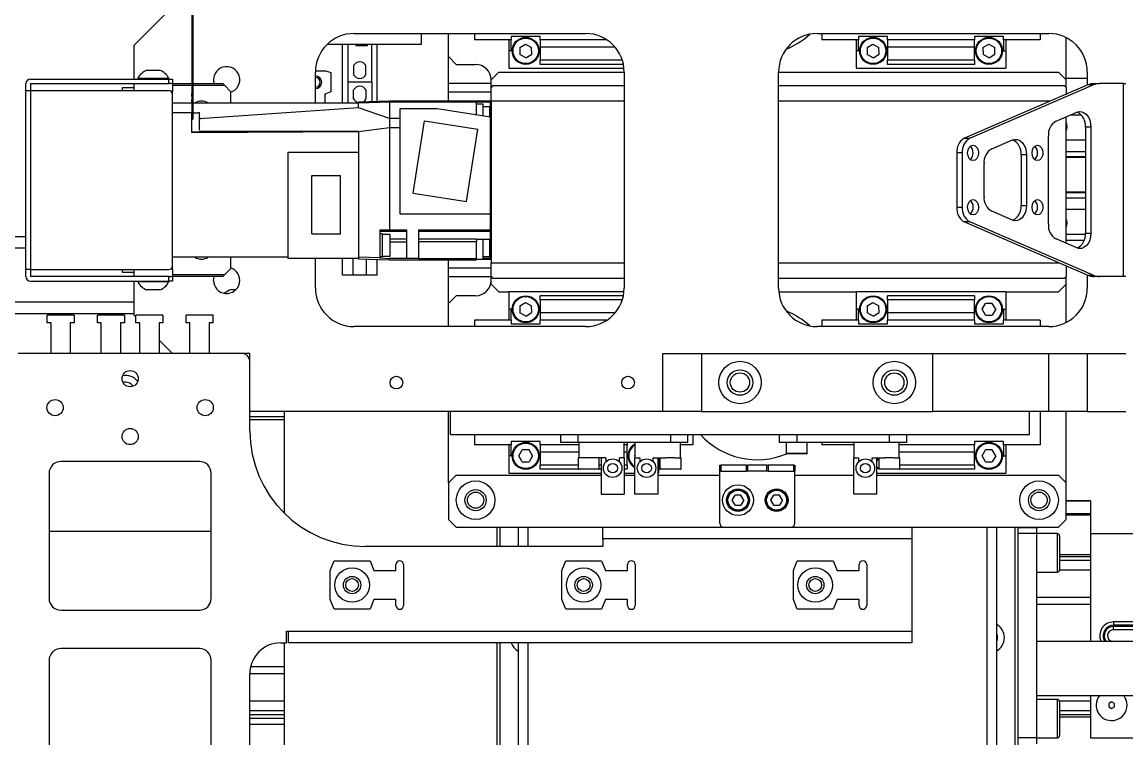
# Model space of a CAD drawing. Header units: millimetres. Extents: x 169 to 14583, y -399 to 10804.
# Drawn here: x 7823.3 to 8109.3, y 5574.5 to 5760.1 of the extents above; entities that cross this region are included whole.
import ezdxf

# ---------------------------------------------------------------- set-up
doc = ezdxf.new("R2010")
doc.units = ezdxf.units.MM
doc.header["$LTSCALE"] = 35
doc.layers.add('1', color=70, linetype='Continuous')
doc.styles.add('SLDTEXTSTYLE2', font='TXT', dxfattribs={"width": 0.7})
doc.dimstyles.new('SLDDIMSTYLE5', dxfattribs={"dimtxt": 105.988363, "dimasz": 26.25, "dimexe": 0, "dimexo": 0.0625, "dimgap": 26.497091, "dimtad": 1, "dimdec": 0, "dimrnd": 1e-09, "dimzin": 12, "dimdsep": 46, "dimtxsty": 'SLDTEXTSTYLE2', "dimsah": 1, "dimcen": 0.09, "dimadec": 0, "dimazin": 3, "dimtfac": 1, "dimtdec": 3, "dimtofl": 0, "dimtmove": 0, "dimatfit": 3, "dimfxl": 0, "dimfrac": 2, "dimtolj": 1, "dimtzin": 12, "dimarcsym": 0})

# ---------------------------------------------------------------- blocks, each defined once
blk = doc.blocks.new('_D_41')
at = {"layer": '1'}
for p, q in [((8111.28, 5871.52), (8786.07, 5871.52)), ((8751.07, 5511.02), (8751.07, 5871.52))]:
    blk.add_line(p, q, dxfattribs=at)
for points in [[(8751.07, 5871.52), (8745.82, 5845.27), (8756.32, 5845.27)], [(8751.07, 5511.02), (8756.32, 5537.27), (8745.82, 5537.27)]]:
    blk.add_solid(points, dxfattribs=at)
at = {"layer": '1', "insert": (8631.7, 5585.03), "char_height": 92.604, "attachment_point": 1, "rotation": 90, "style": 'SLDTEXTSTYLE2'}
blk.add_mtext('361', dxfattribs=at)

msp = doc.modelspace()

# ---------------------------------------------------------------- linework, layer by layer
at = {"color": 7, "linetype": 'Continuous', "lineweight": 18}
for p, q in [((7867.279, 5769.168), (7852.279, 5754.168)), ((7867.279, 5769.716), (7867.279, 5741.629)), ((7867.479, 5769.716), (7867.479, 5741.629)), ((7909.279, 5757.168), (7969.279, 5757.168)), ((7926.679, 5757.168), (7926.679, 5754.318)), ((7933.779, 5751.168), (7933.779, 5757.168)), ((7940.479, 5757.168), (7940.479, 5755.518)), ((7949.379, 5755.518), (7940.479, 5755.518)), ((7950.029, 5755.518), (7949.379, 5755.518)), ((7949.379, 5755.518), (7949.379, 5752.667)), ((7957.529, 5756.418), (7950.029, 5756.418)), ((7950.029, 5756.418), (7950.029, 5755.518)), ((7950.029, 5752.667), (7950.029, 5755.518)), ((7952.226, 5753.525), (7953.744, 5754.441)), ((7953.744, 5754.441), (7955.297, 5753.584)), ((7957.529, 5755.518), (7957.529, 5756.418)), ((7974.781, 5755.518), (7957.529, 5755.518)), ((7957.529, 5755.518), (7957.529, 5753.594)), ((8029.279, 5757.168), (8089.279, 5757.168)), ((8030.479, 5757.168), (8030.479, 5755.518)), ((8039.379, 5755.518), (8030.479, 5755.518)), ((8040.029, 5755.518), (8039.379, 5755.518)), ((8039.379, 5755.518), (8039.379, 5752.667)), ((8047.529, 5756.418), (8040.029, 5756.418)), ((8040.029, 5756.418), (8040.029, 5755.518)), ((8040.029, 5752.667), (8040.029, 5755.518)), ((8042.226, 5753.525), (8043.744, 5754.441)), ((8043.744, 5754.441), (8045.297, 5753.584)), ((8047.529, 5755.518), (8047.529, 5756.418)), ((8070.029, 5755.518), (8047.529, 5755.518)), ((8047.529, 5755.518), (8047.529, 5753.594)), ((8077.529, 5756.418), (8070.029, 5756.418)), ((8070.029, 5756.418), (8070.029, 5755.518)), ((8070.029, 5753.594), (8070.029, 5755.518)), ((8072.226, 5753.525), (8073.744, 5754.441)), ((8073.744, 5754.441), (8075.297, 5753.584)), ((8077.529, 5755.518), (8077.529, 5756.418)), ((8078.179, 5755.518), (8077.529, 5755.518)), ((8077.529, 5755.518), (8077.529, 5752.667)), ((8087.079, 5755.518), (8078.179, 5755.518)), ((8078.179, 5755.518), (8078.179, 5752.667)), ((8087.079, 5757.168), (8087.079, 5755.518)), ((8093.779, 5745.168), (8093.779, 5756.098)), ((7852.279, 5745.368), (7852.279, 5754.168)), ((7926.679, 5754.318), (7902.287, 5754.318)), ((7906.279, 5739.168), (7906.279, 5754.318)), ((7907.679, 5754.318), (7907.679, 5744.518)), ((7909.779, 5754.318), (7909.779, 5754.018)), ((7909.779, 5754.018), (7911.279, 5754.018)), ((7911.279, 5754.018), (7912.779, 5754.018)), ((7912.779, 5754.018), (7912.779, 5754.318)), ((7913.879, 5744.518), (7913.879, 5754.318)), ((7915.279, 5739.549), (7915.279, 5754.318)), ((7950.029, 5752.667), (7949.379, 5752.667)), ((7949.379, 5752.667), (7949.379, 5748.168)), ((7952.226, 5753.525), (7952.261, 5751.752)), ((7953.813, 5750.895), (7952.261, 5751.752)), ((7953.813, 5750.895), (7955.331, 5751.811)), ((7955.331, 5751.811), (7955.297, 5753.584)), ((7976.941, 5753.594), (7957.529, 5753.594)), ((7957.529, 5753.594), (7957.529, 5750.24)), ((8040.029, 5752.667), (8039.379, 5752.667)), ((8039.379, 5752.667), (8039.379, 5748.168)), ((8042.226, 5753.525), (8042.261, 5751.752)), ((8043.813, 5750.895), (8042.261, 5751.752)), ((8043.813, 5750.895), (8045.331, 5751.811)), ((8045.331, 5751.811), (8045.297, 5753.584)), ((8070.029, 5753.594), (8047.529, 5753.594)), ((8047.529, 5753.594), (8047.529, 5750.24)), ((8070.029, 5750.24), (8070.029, 5753.594)), ((8072.226, 5753.525), (8072.261, 5751.752)), ((8073.813, 5750.895), (8072.261, 5751.752)), ((8073.813, 5750.895), (8075.331, 5751.811)), ((8075.331, 5751.811), (8075.297, 5753.584)), ((8077.529, 5752.667), (8078.179, 5752.667)), ((8078.179, 5752.667), (8078.179, 5748.168)), ((7909.179, 5748.842), (7909.179, 5746.493)), ((7912.379, 5746.493), (7912.379, 5748.842)), ((7933.779, 5751.168), (7935.779, 5749.168)), ((7933.779, 5744.168), (7933.779, 5751.168)), ((7935.779, 5749.168), (7940.779, 5749.168)), ((7978.795, 5750.24), (7957.529, 5750.24)), ((7957.529, 5749.168), (7957.529, 5750.24)), ((7979.077, 5749.168), (7957.529, 5749.168)), ((8070.029, 5750.24), (8047.529, 5750.24)), ((8047.529, 5749.168), (8047.529, 5750.24)), ((8070.029, 5749.168), (8047.529, 5749.168)), ((8070.029, 5750.24), (8070.029, 5749.168)), ((7855.635, 5747.668), (7857.279, 5747.668)), ((7857.279, 5747.668), (7858.922, 5747.668)), ((7899.279, 5739.168), (7899.279, 5747.168)), ((7899.285, 5747.518), (7901.979, 5747.518)), ((7901.979, 5747.518), (7903.279, 5747.018)), ((7903.279, 5747.018), (7903.279, 5742.018)), ((7946.779, 5747.168), (7944.779, 5745.168)), ((7946.779, 5747.168), (7979.279, 5747.168)), ((7949.379, 5748.168), (7979.229, 5748.168)), ((7979.279, 5747.168), (7979.279, 5691.168)), ((8019.279, 5747.168), (8091.779, 5747.168)), ((8019.279, 5691.168), (8019.279, 5747.168)), ((8039.379, 5748.168), (8078.179, 5748.168)), ((8093.779, 5745.168), (8091.779, 5747.168)), ((8099.279, 5747.168), (8099.279, 5743.767)), ((7824.279, 5742.368), (7824.279, 5744.168)), ((7825.479, 5745.368), (7861.279, 5745.368)), ((7825.479, 5744.168), (7861.279, 5744.168)), ((7825.479, 5744.168), (7825.479, 5742.368)), ((7849.279, 5743.168), (7852.279, 5743.168)), ((7849.279, 5742.368), (7849.279, 5743.168)), ((7852.279, 5742.368), (7852.279, 5744.168)), ((7853.279, 5745.568), (7853.279, 5745.368)), ((7853.279, 5745.568), (7857.279, 5745.568)), ((7857.279, 5745.568), (7861.279, 5745.568)), ((7861.279, 5745.368), (7861.279, 5745.568)), ((7861.279, 5744.168), (7861.279, 5745.368)), ((7861.279, 5745.368), (7862.279, 5745.368)), ((7861.879, 5744.168), (7861.279, 5744.168)), ((7861.879, 5744.168), (7862.279, 5744.168)), ((7862.279, 5745.368), (7862.279, 5744.168)), ((7862.279, 5744.168), (7862.279, 5742.168)), ((7862.279, 5744.168), (7867.279, 5744.168)), ((7867.279, 5743.668), (7862.279, 5743.668)), ((7867.479, 5744.168), (7875.279, 5744.168)), ((7875.779, 5743.668), (7867.479, 5743.668)), ((7875.779, 5743.668), (7875.279, 5744.168)), ((7877.279, 5742.168), (7875.779, 5743.668)), ((7907.679, 5744.518), (7907.679, 5739.168)), ((7913.879, 5744.518), (7907.679, 5744.518)), ((7913.879, 5744.518), (7913.879, 5739.497)), ((7944.779, 5744.168), (7933.779, 5744.168)), ((7933.779, 5742.042), (7933.779, 5744.168)), ((7944.779, 5744.168), (7944.779, 5745.168)), ((7944.779, 5743.168), (7944.779, 5744.168)), ((7945.279, 5743.668), (7944.779, 5743.168)), ((7944.779, 5739.668), (7944.779, 5743.168)), ((7945.279, 5743.668), (7979.279, 5743.668)), ((8019.279, 5743.668), (8093.279, 5743.668)), ((8099.401, 5743.82), (8067.441, 5730.032)), ((8068.855, 5730.032), (8100.815, 5743.82)), ((8093.779, 5743.168), (8093.279, 5743.668)), ((8099.279, 5745.518), (8093.779, 5745.518)), ((8093.779, 5743.168), (8093.779, 5745.168)), ((8093.779, 5743.168), (8093.779, 5741.394)), ((8100.815, 5743.82), (8099.401, 5743.82)), ((8101.051, 5744.168), (8102.465, 5744.168)), ((8108.693, 5744.168), (8102.465, 5744.168)), ((8108.693, 5694.168), (8108.693, 5744.168)), ((8108.693, 5744.168), (8109.279, 5744.168)), ((7824.279, 5695.968), (7824.279, 5742.368)), ((7824.279, 5742.368), (7825.479, 5742.368)), ((7825.479, 5742.368), (7825.479, 5695.968)), ((7825.479, 5742.368), (7861.279, 5742.368)), ((7862.279, 5742.168), (7861.879, 5742.168)), ((7862.279, 5741.368), (7862.279, 5742.168)), ((7862.279, 5696.968), (7862.279, 5741.368)), ((7867.279, 5741.629), (7867.479, 5741.629)), ((7867.279, 5740.922), (7867.279, 5741.629)), ((7867.479, 5740.922), (7867.279, 5740.922)), ((7867.279, 5740.922), (7867.279, 5740.037)), ((7867.279, 5740.037), (7867.479, 5740.037)), ((7867.279, 5739.221), (7867.279, 5740.037)), ((7867.479, 5741.629), (7867.479, 5740.922)), ((7867.479, 5740.922), (7867.479, 5740.037)), ((7867.479, 5740.037), (7867.479, 5739.221)), ((7877.279, 5742.168), (7877.279, 5739.168)), ((7901.805, 5741.518), (7901.979, 5741.518)), ((7901.805, 5739.168), (7901.805, 5741.518)), ((7903.279, 5742.018), (7901.979, 5741.518)), ((7909.179, 5740.193), (7909.179, 5742.542)), ((7912.379, 5742.542), (7912.379, 5740.193)), ((7933.779, 5742.042), (7944.779, 5742.042)), ((7933.779, 5739.668), (7933.779, 5742.042)), ((7862.279, 5739.168), (7867.279, 5739.168)), ((7867.479, 5739.221), (7867.279, 5739.221)), ((7867.279, 5739.221), (7867.279, 5736.668)), ((7867.479, 5739.221), (7867.479, 5734.969)), ((7867.479, 5739.168), (7910.479, 5739.168)), ((7910.479, 5737.871), (7869.279, 5735.055)), ((7918.479, 5739.668), (7910.479, 5739.371)), ((7910.479, 5739.168), (7918.479, 5739.468)), ((7910.479, 5739.168), (7910.479, 5739.371)), ((7910.479, 5737.876), (7910.479, 5739.168)), ((7918.479, 5735.118), (7910.479, 5737.876)), ((7944.679, 5739.668), (7918.479, 5739.668)), ((7918.479, 5739.468), (7918.479, 5739.668)), ((7918.479, 5739.468), (7918.479, 5735.118)), ((7918.479, 5739.468), (7940.979, 5739.468)), ((7921.279, 5737.768), (7930.861, 5737.768)), ((7921.279, 5710.368), (7921.279, 5737.768)), ((7930.861, 5737.768), (7944.679, 5735.579)), ((7940.979, 5736.165), (7940.979, 5739.468)), ((7940.979, 5739.468), (7944.679, 5739.468)), ((7942.779, 5738.876), (7940.979, 5738.876)), ((7942.779, 5735.876), (7942.779, 5738.876)), ((7944.479, 5738.126), (7942.779, 5738.126)), ((7944.479, 5735.611), (7944.479, 5738.126)), ((7944.679, 5739.468), (7944.679, 5739.668)), ((7944.679, 5735.876), (7944.679, 5739.468)), ((7979.279, 5739.668), (7944.779, 5739.668)), ((7944.779, 5739.668), (7944.779, 5697.668)), ((8089.777, 5739.668), (8019.279, 5739.668)), ((7862.279, 5736.668), (7867.279, 5736.668)), ((7867.279, 5731.471), (7867.279, 5736.668)), ((7867.279, 5734.969), (7867.479, 5734.969)), ((7867.279, 5734.931), (7867.479, 5734.931)), ((7867.479, 5734.969), (7867.479, 5734.931)), ((7869.279, 5735.055), (7869.279, 5736.573)), ((7869.279, 5735.405), (7869.279, 5734.705)), ((7921.279, 5735.122), (7918.479, 5735.122)), ((7918.479, 5735.118), (7918.479, 5734.486)), ((7924.579, 5715.78), (7927.551, 5734.546)), ((7927.551, 5734.546), (7941.379, 5732.356)), ((7944.679, 5735.876), (7944.479, 5735.876)), ((7944.679, 5735.579), (7944.679, 5735.876)), ((7944.679, 5710.368), (7944.679, 5735.579)), ((8091.19, 5734.44), (8096.554, 5736.754)), ((8093.779, 5702.779), (8093.779, 5735.557)), ((8097.761, 5736.018), (8094.848, 5736.018)), ((7867.279, 5731.471), (7910.479, 5731.771)), ((7910.479, 5731.771), (7869.279, 5731.767)), ((7869.279, 5731.597), (7869.279, 5731.767)), ((7910.479, 5731.776), (7918.479, 5732.776)), ((7910.479, 5731.771), (7910.479, 5731.776)), ((7910.479, 5731.771), (7910.479, 5726.368)), ((7918.479, 5732.776), (7918.479, 5706.168)), ((7918.479, 5732.776), (7921.279, 5732.776)), ((7938.406, 5713.59), (7941.379, 5732.356)), ((8100.208, 5732.928), (8098.793, 5732.928)), ((8098.793, 5732.928), (8098.793, 5705.408)), ((8100.208, 5732.928), (8100.208, 5705.408)), ((8067.441, 5730.032), (8068.855, 5730.032)), ((8074.512, 5727.245), (8079.876, 5729.559)), ((8089.187, 5707.722), (8089.187, 5730.614)), ((8098.793, 5729.518), (8093.779, 5729.518)), ((7892.179, 5726.368), (7910.479, 5726.368)), ((7892.179, 5698.868), (7892.179, 5726.368)), ((7910.479, 5726.368), (7910.479, 5698.868)), ((8066.852, 5726.206), (8065.438, 5726.206)), ((8065.438, 5726.206), (8065.438, 5712.13)), ((8066.852, 5726.206), (8066.852, 5712.13)), ((8083.53, 5725.733), (8082.116, 5725.733)), ((8082.116, 5725.733), (8082.116, 5712.603)), ((8083.53, 5725.733), (8083.53, 5712.603)), ((8098.793, 5726.518), (8093.779, 5726.518)), ((8072.509, 5714.917), (8072.509, 5723.419)), ((8098.793, 5725.191), (8093.779, 5725.191)), ((8098.793, 5725.018), (8093.779, 5725.018)), ((7898.354, 5720.318), (7905.804, 5720.318)), ((7898.354, 5705.218), (7898.354, 5720.318)), ((7905.804, 5705.218), (7905.804, 5720.318)), ((7924.579, 5715.78), (7938.406, 5713.59)), ((8098.793, 5716.018), (8093.779, 5716.018)), ((8098.793, 5715.845), (8093.779, 5715.845)), ((8098.793, 5714.518), (8093.779, 5714.518)), ((8065.438, 5712.13), (8066.852, 5712.13)), ((8082.116, 5712.603), (8083.53, 5712.603)), ((8098.793, 5711.518), (8093.779, 5711.518)), ((7944.679, 5710.368), (7921.279, 5710.368)), ((7944.679, 5706.168), (7944.679, 5710.368)), ((8079.876, 5708.777), (8074.512, 5711.091)), ((7918.479, 5706.168), (7915.979, 5706.168)), ((7915.979, 5706.168), (7915.979, 5698.962)), ((7922.979, 5705.827), (7915.979, 5705.827)), ((7922.979, 5706.168), (7918.479, 5706.168)), ((7922.979, 5698.868), (7922.979, 5706.168)), ((7944.679, 5706.168), (7925.979, 5706.168)), ((7925.979, 5706.168), (7925.979, 5698.868)), ((7944.679, 5705.827), (7925.979, 5705.827)), ((7944.679, 5706.168), (7944.679, 5705.827)), ((7944.679, 5703.868), (7944.679, 5705.827)), ((8068.855, 5708.304), (8067.441, 5708.304)), ((8067.441, 5708.304), (8099.401, 5694.516)), ((8100.815, 5694.516), (8068.855, 5708.304)), ((7217.279, 5704.518), (7824.279, 5704.518)), ((7898.354, 5705.218), (7905.804, 5705.218)), ((7916.679, 5705.218), (7915.979, 5705.218)), ((7916.679, 5699.318), (7916.679, 5705.218)), ((7918.679, 5705.068), (7916.679, 5705.068)), ((7918.679, 5699.468), (7918.679, 5705.068)), ((7918.679, 5703.934), (7922.979, 5703.934)), ((7918.679, 5703.181), (7922.979, 5703.181)), ((7925.979, 5703.934), (7940.979, 5703.934)), ((7940.979, 5703.181), (7925.979, 5703.181)), ((7940.979, 5703.934), (7940.979, 5703.864)), ((7940.979, 5703.868), (7944.679, 5703.868)), ((7940.979, 5703.864), (7940.979, 5703.181)), ((7940.979, 5698.868), (7940.979, 5703.181)), ((7942.779, 5698.632), (7942.779, 5703.882)), ((7944.479, 5699.382), (7944.479, 5703.868)), ((7944.679, 5701.632), (7944.679, 5703.868)), ((8096.554, 5701.582), (8091.19, 5703.896)), ((8098.78, 5705.018), (8093.779, 5705.018)), ((8098.458, 5703.518), (8093.779, 5703.518)), ((8098.793, 5705.408), (8100.208, 5705.408)), ((7824.279, 5701.518), (7217.279, 5701.518)), ((7944.679, 5701.632), (7944.479, 5701.632)), ((7944.679, 5698.868), (7944.679, 5701.632)), ((7892.179, 5699.168), (7862.279, 5699.168)), ((7877.279, 5699.168), (7877.279, 5696.168)), ((7910.479, 5698.868), (7892.179, 5698.868)), ((7899.279, 5691.168), (7899.279, 5698.868)), ((7906.279, 5694.518), (7906.279, 5698.868)), ((7909.079, 5694.518), (7909.079, 5698.868)), ((7910.477, 5698.768), (7918.48, 5698.468)), ((7915.979, 5698.962), (7910.479, 5699.168)), ((7912.479, 5694.518), (7912.479, 5698.693)), ((7915.279, 5694.518), (7915.279, 5698.588)), ((7915.979, 5699.318), (7916.679, 5699.318)), ((7915.979, 5698.962), (7918.479, 5698.868)), ((7916.679, 5699.468), (7918.679, 5699.468)), ((7922.979, 5698.868), (7918.479, 5698.868)), ((7918.479, 5698.468), (7940.979, 5698.468)), ((7925.979, 5698.868), (7922.979, 5698.868)), ((7925.979, 5698.868), (7940.979, 5698.868)), ((7933.779, 5696.293), (7933.779, 5698.468)), ((7940.979, 5698.468), (7940.979, 5698.868)), ((7940.979, 5698.632), (7942.779, 5698.632)), ((7942.779, 5699.382), (7944.479, 5699.382)), ((7944.679, 5698.868), (7942.779, 5698.868)), ((7942.779, 5698.668), (7944.679, 5698.668)), ((7944.679, 5698.668), (7944.679, 5698.868)), ((7944.779, 5697.668), (7979.279, 5697.668)), ((7944.779, 5694.168), (7944.779, 5697.668)), ((8019.279, 5697.668), (8092.095, 5697.668)), ((7825.479, 5695.968), (7824.279, 5695.968)), ((7824.279, 5694.168), (7824.279, 5695.968)), ((7825.479, 5695.968), (7861.279, 5695.968)), ((7825.479, 5695.968), (7825.479, 5694.168)), ((7849.279, 5695.168), (7849.279, 5695.968)), ((7852.279, 5695.168), (7849.279, 5695.168)), ((7852.279, 5694.168), (7852.279, 5695.968)), ((7861.879, 5696.168), (7862.279, 5696.168)), ((7862.279, 5696.168), (7862.279, 5696.968)), ((7862.279, 5696.168), (7862.279, 5694.168)), ((7862.279, 5694.668), (7875.779, 5694.668)), ((7875.279, 5694.168), (7875.779, 5694.668)), ((7875.779, 5694.668), (7877.279, 5696.168)), ((7909.079, 5694.518), (7906.279, 5694.518)), ((7912.479, 5694.518), (7909.079, 5694.518)), ((7915.279, 5694.518), (7912.479, 5694.518)), ((7944.779, 5696.293), (7933.779, 5696.293)), ((7933.779, 5694.168), (7933.779, 5696.293)), ((8093.779, 5696.941), (8093.779, 5694.168)), ((8099.279, 5694.569), (8099.279, 5691.168)), ((8099.401, 5694.516), (8100.815, 5694.516)), ((7861.279, 5694.168), (7825.479, 5694.168)), ((7825.479, 5692.968), (7861.279, 5692.968)), ((7852.279, 5684.168), (7852.279, 5692.968)), ((7853.279, 5692.968), (7853.279, 5692.768)), ((7861.279, 5692.768), (7853.279, 5692.768)), ((7861.279, 5692.968), (7861.279, 5694.168)), ((7861.279, 5694.168), (7861.879, 5694.168)), ((7861.279, 5692.768), (7861.279, 5692.968)), ((7862.279, 5692.968), (7861.279, 5692.968)), ((7862.279, 5694.168), (7861.879, 5694.168)), ((7862.279, 5694.168), (7862.279, 5692.968)), ((7875.279, 5694.168), (7862.279, 5694.168)), ((7872.879, 5693.168), (7873.029, 5694.168)), ((7933.779, 5694.168), (7944.779, 5694.168)), ((7933.779, 5687.168), (7933.779, 5694.168)), ((7944.779, 5694.168), (7945.279, 5693.668)), ((7944.779, 5692.168), (7944.779, 5694.168)), ((7944.779, 5692.168), (7946.779, 5690.168)), ((7979.279, 5693.668), (7945.279, 5693.668)), ((8093.279, 5693.668), (8019.279, 5693.668)), ((8091.779, 5690.168), (8093.779, 5692.168)), ((8093.279, 5693.668), (8093.779, 5694.168)), ((8093.779, 5692.168), (8093.779, 5694.168)), ((8093.779, 5682.238), (8093.779, 5692.168)), ((8102.465, 5694.168), (8101.051, 5694.168)), ((8108.693, 5694.168), (8102.465, 5694.168)), ((8109.279, 5694.168), (8108.693, 5694.168)), ((7858.922, 5690.668), (7855.635, 5690.668)), ((7877.469, 5690.818), (7878.736, 5690.818)), ((7935.779, 5689.168), (7933.779, 5687.168)), ((7940.779, 5689.168), (7935.779, 5689.168)), ((7946.779, 5690.168), (7949.379, 5690.168)), ((7979.229, 5690.168), (7949.379, 5690.168)), ((7949.379, 5690.168), (7949.379, 5685.669)), ((7979.077, 5689.168), (7957.529, 5689.168)), ((7957.529, 5688.096), (7957.529, 5689.168)), ((8019.329, 5690.168), (8039.379, 5690.168)), ((8078.179, 5690.168), (8039.379, 5690.168)), ((8039.379, 5690.168), (8039.379, 5685.669)), ((8070.029, 5689.168), (8047.529, 5689.168)), ((8047.529, 5688.096), (8047.529, 5689.168)), ((8070.029, 5689.168), (8070.029, 5688.096)), ((8078.179, 5690.168), (8078.179, 5685.669)), ((8078.179, 5690.168), (8091.779, 5690.168)), ((7852.279, 5687.518), (7630.079, 5687.518)), ((7933.779, 5681.168), (7933.779, 5687.168)), ((7952.226, 5686.525), (7953.744, 5687.441)), ((7952.226, 5686.525), (7952.261, 5684.752)), ((7953.744, 5687.441), (7955.297, 5686.584)), ((7955.331, 5684.811), (7955.297, 5686.584)), ((7978.795, 5688.096), (7957.529, 5688.096)), ((7957.529, 5688.096), (7957.529, 5684.742)), ((8042.226, 5686.525), (8043.744, 5687.441)), ((8042.226, 5686.525), (8042.261, 5684.752)), ((8043.744, 5687.441), (8045.297, 5686.584)), ((8045.331, 5684.811), (8045.297, 5686.584)), ((8070.029, 5688.096), (8047.529, 5688.096)), ((8047.529, 5688.096), (8047.529, 5684.742)), ((8070.029, 5684.742), (8070.029, 5688.096)), ((8072.006, 5685.668), (8072.892, 5687.203)), ((8074.665, 5687.203), (8072.892, 5687.203)), ((8075.552, 5685.668), (8074.665, 5687.203)), ((7852.279, 5684.518), (7595.079, 5684.518)), ((7852.279, 5684.518), (7630.079, 5684.518)), ((7829.779, 5682.168), (7829.779, 5684.168)), ((7836.779, 5684.168), (7829.779, 5684.168)), ((7836.779, 5684.168), (7836.779, 5682.168)), ((7842.779, 5682.168), (7842.779, 5684.168)), ((7849.779, 5684.168), (7842.779, 5684.168)), ((7849.779, 5684.168), (7849.779, 5682.168)), ((7852.279, 5684.168), (7852.779, 5683.668)), ((7852.779, 5682.168), (7852.779, 5684.168)), ((7859.779, 5684.168), (7852.779, 5684.168)), ((7859.779, 5684.168), (7859.779, 5682.168)), ((7865.779, 5682.168), (7865.779, 5684.168)), ((7872.779, 5684.168), (7865.779, 5684.168)), ((7872.779, 5682.168), (7872.779, 5684.168)), ((7950.029, 5685.669), (7949.379, 5685.669)), ((7949.379, 5685.669), (7949.379, 5682.818)), ((7950.029, 5682.818), (7950.029, 5685.669)), ((7953.813, 5683.895), (7952.261, 5684.752)), ((7953.813, 5683.895), (7955.331, 5684.811)), ((7976.941, 5684.742), (7957.529, 5684.742)), ((7957.529, 5684.742), (7957.529, 5682.818)), ((8040.029, 5685.669), (8039.379, 5685.669)), ((8039.379, 5685.669), (8039.379, 5682.818)), ((8040.029, 5682.818), (8040.029, 5685.669)), ((8043.813, 5683.895), (8042.261, 5684.752)), ((8043.813, 5683.895), (8045.331, 5684.811)), ((8070.029, 5684.742), (8047.529, 5684.742)), ((8047.529, 5684.742), (8047.529, 5682.818)), ((8070.029, 5682.818), (8070.029, 5684.742)), ((8072.892, 5684.132), (8072.006, 5685.668)), ((8072.892, 5684.132), (8074.665, 5684.132)), ((8075.552, 5685.668), (8074.665, 5684.132)), ((8077.529, 5685.669), (8077.529, 5682.818)), ((8077.529, 5685.669), (8078.179, 5685.669)), ((8078.179, 5685.669), (8078.179, 5682.818)), ((7830.779, 5682.168), (7829.779, 5682.168)), ((7830.779, 5674.168), (7830.779, 5682.168)), ((7835.779, 5682.168), (7835.779, 5674.168)), ((7836.779, 5682.168), (7835.779, 5682.168)), ((7843.779, 5682.168), (7842.779, 5682.168)), ((7843.779, 5674.168), (7843.779, 5682.168)), ((7848.779, 5682.168), (7848.779, 5674.168)), ((7849.779, 5682.168), (7848.779, 5682.168)), ((7853.779, 5682.168), (7852.779, 5682.168)), ((7853.779, 5674.168), (7853.779, 5682.168)), ((7858.779, 5682.168), (7858.779, 5674.168)), ((7859.779, 5682.168), (7858.779, 5682.168)), ((7866.779, 5682.168), (7865.779, 5682.168)), ((7866.779, 5674.168), (7866.779, 5682.168)), ((7871.779, 5682.168), (7871.779, 5674.168)), ((7872.779, 5682.168), (7871.779, 5682.168)), ((7969.279, 5681.168), (7909.279, 5681.168)), ((7940.479, 5682.818), (7940.479, 5681.168)), ((7949.379, 5682.818), (7940.479, 5682.818)), ((7950.029, 5682.818), (7949.379, 5682.818)), ((7950.029, 5682.818), (7950.029, 5681.918)), ((7950.029, 5681.918), (7957.529, 5681.918)), ((7957.529, 5681.918), (7957.529, 5682.818)), ((7974.781, 5682.818), (7957.529, 5682.818)), ((8089.279, 5681.168), (8029.279, 5681.168)), ((8030.479, 5682.818), (8030.479, 5681.168)), ((8039.379, 5682.818), (8030.479, 5682.818)), ((8040.029, 5682.818), (8039.379, 5682.818)), ((8040.029, 5682.818), (8040.029, 5681.918)), ((8040.029, 5681.918), (8047.529, 5681.918)), ((8047.529, 5681.918), (8047.529, 5682.818)), ((8070.029, 5682.818), (8047.529, 5682.818)), ((8070.029, 5682.818), (8070.029, 5681.918)), ((8070.029, 5681.918), (8077.529, 5681.918)), ((8077.529, 5681.918), (8077.529, 5682.818)), ((8078.179, 5682.818), (8077.529, 5682.818)), ((8087.079, 5682.818), (8078.179, 5682.818)), ((8087.079, 5682.818), (8087.079, 5681.168)), ((7858.779, 5677.668), (7862.279, 5674.168)), ((7880.279, 5674.168), (7822.279, 5674.168)), ((7882.279, 5674.168), (7880.279, 5674.168)), ((7882.279, 5672.168), (7882.279, 5674.168)), ((7882.279, 5654.168), (7882.279, 5672.168)), ((7989.279, 5659.168), (7989.279, 5674.168)), ((7989.279, 5674.168), (7999.279, 5674.168)), ((7999.279, 5674.168), (7999.279, 5659.168)), ((7999.279, 5674.168), (8059.279, 5674.168)), ((8059.279, 5659.168), (8059.279, 5674.168)), ((8059.279, 5674.168), (8089.279, 5674.168)), ((8089.279, 5659.168), (8089.279, 5674.168)), ((8089.279, 5674.168), (8099.279, 5674.168)), ((8099.279, 5674.168), (8099.279, 5659.168)), ((8099.279, 5674.168), (8109.279, 5674.168)), ((7989.279, 5659.168), (7882.279, 5659.168)), ((7891.279, 5657.768), (7882.279, 5657.768)), ((7891.279, 5632.744), (7891.279, 5659.168)), ((7933.779, 5640.668), (7933.779, 5659.168)), ((7934.279, 5653.168), (7934.279, 5659.168)), ((7999.279, 5659.168), (7989.279, 5659.168)), ((7999.279, 5659.168), (8059.279, 5659.168)), ((8089.279, 5659.168), (8059.279, 5659.168)), ((8084.279, 5653.168), (8084.279, 5659.168)), ((8087.079, 5659.168), (8087.079, 5650.518)), ((8099.279, 5659.168), (8089.279, 5659.168)), ((8093.779, 5640.668), (8093.779, 5659.168)), ((8099.279, 5659.168), (8109.279, 5659.168)), ((7891.279, 5657.018), (7882.279, 5657.018)), ((7934.279, 5653.168), (8084.279, 5653.168)), ((7940.479, 5653.168), (7940.479, 5650.518)), ((7957.529, 5651.418), (7950.029, 5651.418)), ((7950.029, 5651.418), (7950.029, 5650.518)), ((7957.529, 5650.518), (7957.529, 5651.418)), ((7962.779, 5653.168), (7962.779, 5651.168)), ((7967.279, 5653.168), (7967.279, 5651.168)), ((7967.279, 5653.168), (7991.279, 5653.168)), ((7991.279, 5653.168), (7991.279, 5651.168)), ((7995.779, 5651.168), (7995.779, 5653.168)), ((7997.079, 5653.168), (7997.079, 5650.518)), ((8019.479, 5653.168), (8019.479, 5651.168)), ((8023.979, 5653.168), (8023.979, 5651.168)), ((8023.979, 5653.168), (8047.979, 5653.168)), ((8047.979, 5653.168), (8047.979, 5651.168)), ((8052.479, 5651.168), (8052.479, 5653.168)), ((8077.529, 5651.418), (8070.029, 5651.418)), ((8070.029, 5651.418), (8070.029, 5650.518)), ((8077.529, 5650.518), (8077.529, 5651.418)), ((7949.379, 5650.518), (7940.479, 5650.518)), ((7950.029, 5650.518), (7949.379, 5650.518)), ((7949.379, 5650.518), (7949.379, 5647.667)), ((7950.029, 5647.667), (7950.029, 5650.518)), ((7952.006, 5647.668), (7952.892, 5649.203)), ((7954.665, 5649.203), (7952.892, 5649.203)), ((7955.552, 5647.668), (7954.665, 5649.203)), ((7967.579, 5650.518), (7957.529, 5650.518)), ((7957.529, 5650.518), (7957.529, 5648.594)), ((7967.579, 5648.594), (7957.529, 5648.594)), ((7957.529, 5648.594), (7957.529, 5645.24)), ((7962.779, 5651.168), (7967.279, 5651.168)), ((7967.279, 5651.168), (7991.279, 5651.168)), ((7967.579, 5647.168), (7967.579, 5651.168)), ((7979.279, 5647.168), (7979.279, 5651.168)), ((7980.029, 5650.518), (7979.279, 5650.518)), ((7980.029, 5648.594), (7979.279, 5648.594)), ((7980.029, 5651.168), (7980.029, 5650.518)), ((7980.029, 5648.594), (7980.029, 5650.518)), ((7980.029, 5645.24), (7980.029, 5648.594)), ((7982.079, 5651.168), (7982.079, 5647.168)), ((7991.279, 5651.168), (7995.779, 5651.168)), ((7993.779, 5651.168), (7993.779, 5647.168)), ((7997.079, 5650.518), (7993.779, 5650.518)), ((8019.479, 5651.168), (8023.979, 5651.168)), ((8021.229, 5651.168), (8021.229, 5648.318)), ((8023.979, 5651.168), (8047.979, 5651.168)), ((8026.729, 5648.318), (8026.729, 5651.168)), ((8030.479, 5651.168), (8030.479, 5650.518)), ((8038.779, 5650.518), (8030.479, 5650.518)), ((8038.779, 5651.168), (8038.779, 5647.168)), ((8047.979, 5651.168), (8052.479, 5651.168)), ((8050.479, 5651.168), (8050.479, 5647.168)), ((8070.029, 5650.518), (8050.479, 5650.518)), ((8070.029, 5648.594), (8050.479, 5648.594)), ((8070.029, 5648.594), (8070.029, 5650.518)), ((8070.029, 5645.24), (8070.029, 5648.594)), ((8072.006, 5647.668), (8072.892, 5649.203)), ((8074.665, 5649.203), (8072.892, 5649.203)), ((8075.552, 5647.668), (8074.665, 5649.203)), ((8078.179, 5650.518), (8077.529, 5650.518)), ((8077.529, 5650.518), (8077.529, 5647.667)), ((8087.079, 5650.518), (8078.179, 5650.518)), ((8078.179, 5650.518), (8078.179, 5647.667)), ((7869.279, 5646.168), (7833.279, 5646.168)), ((7950.029, 5647.667), (7949.379, 5647.667)), ((7949.379, 5647.667), (7949.379, 5643.168)), ((7952.892, 5646.132), (7952.006, 5647.668)), ((7952.892, 5646.132), (7954.665, 5646.132)), ((7955.552, 5647.668), (7954.665, 5646.132)), ((7967.329, 5647.168), (7967.329, 5644.318)), ((7967.579, 5647.168), (7967.329, 5647.168)), ((7968.933, 5647.168), (7967.579, 5647.168)), ((7971.224, 5647.168), (7968.933, 5647.168)), ((7974.529, 5647.168), (7971.224, 5647.168)), ((7972.829, 5644.318), (7972.829, 5647.168)), ((7973.279, 5647.168), (7973.279, 5637.768)), ((7974.529, 5647.168), (7974.529, 5646.11)), ((7978.029, 5646.11), (7978.029, 5647.168)), ((7979.279, 5647.168), (7978.029, 5647.168)), ((7979.279, 5647.168), (7979.279, 5637.768)), ((7982.006, 5647.668), (7982.079, 5647.794)), ((7982.079, 5647.541), (7982.006, 5647.668)), ((7982.079, 5647.168), (7983.329, 5647.168)), ((7982.079, 5637.768), (7982.079, 5647.168)), ((7983.329, 5647.168), (7983.329, 5646.11)), ((7986.829, 5647.168), (7990.133, 5647.168)), ((7986.829, 5646.11), (7986.829, 5647.168)), ((7988.079, 5637.768), (7988.079, 5647.168)), ((7988.179, 5647.168), (7988.179, 5643.168)), ((7988.529, 5647.168), (7988.529, 5644.318)), ((7992.424, 5647.168), (7990.133, 5647.168)), ((7992.424, 5647.168), (7993.779, 5647.168)), ((7994.029, 5647.168), (7993.779, 5647.168)), ((7994.029, 5644.318), (7994.029, 5647.168)), ((8021.229, 5648.318), (8026.729, 5648.318)), ((8026.579, 5648.168), (8021.379, 5648.168)), ((8038.779, 5647.168), (8040.029, 5647.168)), ((8038.779, 5637.768), (8038.779, 5647.168)), ((8040.029, 5647.168), (8040.029, 5646.11)), ((8043.529, 5647.168), (8046.833, 5647.168)), ((8043.529, 5646.11), (8043.529, 5647.168)), ((8044.779, 5637.768), (8044.779, 5647.168)), ((8045.229, 5647.108), (8044.779, 5646.329)), ((8045.229, 5647.168), (8045.229, 5644.318)), ((8049.124, 5647.168), (8046.833, 5647.168)), ((8049.124, 5647.168), (8050.479, 5647.168)), ((8050.729, 5647.168), (8050.479, 5647.168)), ((8050.729, 5644.318), (8050.729, 5647.168)), ((8072.892, 5646.132), (8072.006, 5647.668)), ((8072.892, 5646.132), (8074.665, 5646.132)), ((8075.552, 5647.668), (8074.665, 5646.132)), ((8077.529, 5647.667), (8078.179, 5647.667)), ((8078.179, 5647.667), (8078.179, 5643.168)), ((7830.279, 5643.168), (7830.279, 5610.668)), ((7872.279, 5610.668), (7872.279, 5643.168)), ((7949.379, 5643.168), (7973.279, 5643.168)), ((7967.329, 5645.24), (7957.529, 5645.24)), ((7957.529, 5644.168), (7957.529, 5645.24)), ((7967.479, 5644.168), (7957.529, 5644.168)), ((7967.329, 5644.318), (7972.829, 5644.318)), ((7972.679, 5644.168), (7967.479, 5644.168)), ((7973.279, 5644.168), (7972.679, 5644.168)), ((7973.279, 5645.24), (7972.829, 5645.24)), ((7980.029, 5645.24), (7979.279, 5645.24)), ((7980.029, 5644.168), (7979.279, 5644.168)), ((7979.279, 5643.168), (7982.079, 5643.168)), ((7980.029, 5645.24), (7980.029, 5644.168)), ((7988.079, 5643.168), (7988.179, 5643.168)), ((7988.529, 5644.318), (7994.029, 5644.318)), ((7993.879, 5644.168), (7988.679, 5644.168)), ((8004.029, 5643.718), (8004.029, 5645.218)), ((8004.029, 5645.218), (8004.322, 5645.218)), ((8004.322, 5643.718), (8004.029, 5643.718)), ((8004.029, 5630.168), (8004.029, 5643.718)), ((8004.322, 5645.218), (8004.322, 5643.718)), ((8010.986, 5645.218), (8004.322, 5645.218)), ((8004.322, 5643.718), (8010.986, 5643.718)), ((8010.986, 5643.718), (8010.986, 5645.218)), ((8010.986, 5645.218), (8011.279, 5645.218)), ((8011.279, 5643.718), (8010.986, 5643.718)), ((8011.279, 5643.718), (8011.279, 5645.218)), ((8016.279, 5645.218), (8011.279, 5645.218)), ((8016.279, 5643.718), (8011.279, 5643.718)), ((8016.279, 5643.718), (8016.279, 5645.218)), ((8016.279, 5645.218), (8016.572, 5645.218)), ((8016.572, 5643.718), (8016.279, 5643.718)), ((8016.572, 5645.218), (8016.572, 5643.718)), ((8023.236, 5645.218), (8016.572, 5645.218)), ((8016.572, 5643.718), (8023.236, 5643.718)), ((8023.236, 5643.718), (8023.236, 5645.218)), ((8023.236, 5645.218), (8023.529, 5645.218)), ((8023.529, 5643.718), (8023.236, 5643.718)), ((8023.529, 5645.218), (8023.529, 5643.718)), ((8023.529, 5630.168), (8023.529, 5643.718)), ((8044.779, 5643.168), (8078.179, 5643.168)), ((8045.229, 5644.318), (8050.729, 5644.318)), ((8050.579, 5644.168), (8045.379, 5644.168)), ((8070.029, 5644.168), (8050.579, 5644.168)), ((8070.029, 5645.24), (8050.729, 5645.24)), ((8070.029, 5645.24), (8070.029, 5644.168)), ((7935.779, 5642.668), (7933.779, 5640.668)), ((7933.779, 5640.668), (7933.779, 5631.168)), ((7935.779, 5642.668), (7973.279, 5642.668)), ((7979.279, 5642.668), (7982.079, 5642.668)), ((7988.079, 5642.668), (8004.029, 5642.668)), ((8023.529, 5642.668), (8038.779, 5642.668)), ((8044.779, 5642.668), (8091.779, 5642.668)), ((8093.779, 5640.668), (8091.779, 5642.668)), ((8093.779, 5631.168), (8093.779, 5640.668)), ((7973.279, 5637.768), (7979.279, 5637.768)), ((7988.079, 5637.768), (7982.079, 5637.768)), ((8007.301, 5636.168), (8008.04, 5637.448)), ((8009.518, 5637.448), (8008.04, 5637.448)), ((8010.257, 5636.168), (8009.518, 5637.448)), ((8017.301, 5636.168), (8018.04, 5637.448)), ((8019.518, 5637.448), (8018.04, 5637.448)), ((8020.257, 5636.168), (8019.518, 5637.448)), ((8044.779, 5637.768), (8038.779, 5637.768)), ((8008.04, 5634.888), (8007.301, 5636.168)), ((8008.04, 5634.888), (8009.518, 5634.888)), ((8010.257, 5636.168), (8009.518, 5634.888)), ((8018.04, 5634.888), (8017.301, 5636.168)), ((8018.04, 5634.888), (8019.518, 5634.888)), ((8020.257, 5636.168), (8019.518, 5634.888)), ((8100.079, 5636.018), (8093.779, 5636.018)), ((8100.079, 5635.871), (8093.779, 5635.871)), ((8100.079, 5636.018), (8100.079, 5635.871)), ((8100.079, 5635.871), (8100.079, 5632.664)), ((8100.079, 5632.664), (8093.779, 5632.664)), ((8100.079, 5632.311), (8093.779, 5632.311)), ((8100.079, 5632.664), (8100.079, 5632.311)), ((8100.079, 5632.311), (8100.079, 5627.518)), ((7933.779, 5631.168), (7935.779, 5629.168)), ((7935.779, 5629.168), (7973.779, 5629.168)), ((7946.279, 5629.168), (7946.279, 5624.168)), ((7947.029, 5629.168), (7947.029, 5624.168)), ((7951.779, 5629.168), (7951.779, 5624.168)), ((7954.279, 5629.168), (7954.279, 5624.168)), ((7973.779, 5629.168), (8053.779, 5629.168)), ((7973.779, 5626.168), (7973.779, 5629.168)), ((8053.779, 5629.168), (8053.779, 5626.168)), ((8053.779, 5629.168), (8091.779, 5629.168)), ((8073.279, 5629.168), (8073.279, 5170.518)), ((8075.779, 5629.168), (8075.779, 5170.518)), ((8080.529, 5629.168), (8080.529, 5220.518)), ((8081.279, 5629.168), (8081.279, 5220.518)), ((8086.079, 5629.018), (8081.279, 5629.018)), ((8086.079, 5629.018), (8086.079, 5627.518)), ((8091.779, 5629.168), (8093.779, 5631.168)), ((7830.279, 5628.168), (7872.279, 5628.168)), ((7973.779, 5626.168), (7973.779, 5624.168)), ((8053.779, 5626.168), (7973.779, 5626.168)), ((8053.779, 5626.168), (8053.779, 5602.168)), ((8086.079, 5627.518), (8081.279, 5627.518)), ((8091.479, 5627.518), (8086.079, 5627.518)), ((8086.079, 5627.518), (8086.079, 5574.518)), ((8091.479, 5627.518), (8091.479, 5617.518)), ((8092.079, 5626.918), (8092.079, 5618.118)), ((8100.079, 5627.518), (8100.079, 5599.518)), ((8100.079, 5627.518), (8130.079, 5627.518)), ((7973.779, 5624.168), (7912.279, 5624.168)), ((7903.129, 5617.918), (7904.129, 5620.468)), ((7904.129, 5620.468), (7913.429, 5620.468)), ((7913.429, 5620.468), (7914.429, 5617.918)), ((7963.129, 5617.918), (7964.129, 5620.468)), ((7964.129, 5620.468), (7973.429, 5620.468)), ((7973.429, 5620.468), (7974.429, 5617.918)), ((8023.129, 5617.918), (8024.129, 5620.468)), ((8024.129, 5620.468), (8033.429, 5620.468)), ((8033.429, 5620.468), (8034.429, 5617.918)), ((8100.079, 5622.018), (8092.079, 5622.018)), ((8100.079, 5621.518), (8092.079, 5621.518)), ((8100.079, 5620.518), (8092.079, 5620.518)), ((7903.129, 5610.418), (7903.129, 5617.918)), ((7914.429, 5617.918), (7920.129, 5617.918)), ((7920.129, 5617.918), (7920.129, 5619.468)), ((7922.129, 5619.468), (7922.129, 5608.868)), ((7963.129, 5610.418), (7963.129, 5617.918)), ((7974.429, 5617.918), (7980.129, 5617.918)), ((7980.129, 5617.918), (7980.129, 5619.468)), ((7982.129, 5619.468), (7982.129, 5608.868)), ((8023.129, 5610.418), (8023.129, 5617.918)), ((8034.429, 5617.918), (8040.129, 5617.918)), ((8040.129, 5617.918), (8040.129, 5619.468)), ((8042.129, 5619.468), (8042.129, 5608.868)), ((8086.079, 5617.518), (8091.479, 5617.518)), ((8100.079, 5618.018), (8092.07, 5618.018)), ((7904.129, 5607.868), (7903.129, 5610.418)), ((7914.429, 5610.418), (7913.429, 5607.868)), ((7920.129, 5610.418), (7914.429, 5610.418)), ((7920.129, 5608.868), (7920.129, 5610.418)), ((7964.129, 5607.868), (7963.129, 5610.418)), ((7974.429, 5610.418), (7973.429, 5607.868)), ((7980.129, 5610.418), (7974.429, 5610.418)), ((7980.129, 5608.868), (7980.129, 5610.418)), ((8024.129, 5607.868), (8023.129, 5610.418)), ((8034.429, 5610.418), (8033.429, 5607.868)), ((8040.129, 5610.418), (8034.429, 5610.418)), ((8040.129, 5608.868), (8040.129, 5610.418)), ((8100.079, 5610.903), (8086.079, 5610.903)), ((8100.079, 5609.093), (8086.079, 5609.093)), ((7833.279, 5607.668), (7869.279, 5607.668)), ((7913.429, 5607.868), (7904.129, 5607.868)), ((7973.429, 5607.868), (7964.129, 5607.868)), ((8033.429, 5607.868), (8024.129, 5607.868)), ((8106.079, 5604.595), (8106.079, 5603.729)), ((8120.079, 5604.595), (8106.079, 5604.595)), ((8120.079, 5603.729), (8106.079, 5603.729)), ((8106.079, 5603.729), (8106.079, 5603.441)), ((8120.079, 5603.441), (8106.079, 5603.441)), ((8106.079, 5602.574), (8106.079, 5603.441)), ((7891.779, 5602.168), (7892.279, 5602.168)), ((7891.779, 5599.168), (7891.779, 5602.168)), ((7892.279, 5602.168), (8053.779, 5602.168)), ((7892.279, 5599.168), (7892.279, 5602.168)), ((8053.779, 5602.168), (8053.779, 5599.168)), ((8120.079, 5602.574), (8106.079, 5602.574)), ((7869.279, 5597.668), (7833.279, 5597.668)), ((7890.279, 5599.168), (7891.779, 5599.168)), ((7891.279, 5501.518), (7891.279, 5599.168)), ((8053.779, 5599.168), (7892.279, 5599.168)), ((7946.279, 5599.168), (7946.279, 5220.518)), ((7947.029, 5599.168), (7947.029, 5220.518)), ((7951.779, 5599.168), (7951.779, 5170.518)), ((7954.279, 5599.168), (7954.279, 5170.518)), ((8116.459, 5599.518), (8086.079, 5599.518)), ((7830.279, 5594.668), (7830.279, 5562.168)), ((7872.279, 5562.168), (7872.279, 5594.668)), ((7891.279, 5592.943), (7882.478, 5592.943)), ((7882.279, 5554.168), (7882.279, 5591.168)), ((7891.279, 5591.133), (7882.279, 5591.133)), ((7891.279, 5584.018), (7882.279, 5584.018)), ((8086.079, 5585.518), (8116.459, 5585.518)), ((8091.479, 5584.518), (8086.079, 5584.518)), ((8091.479, 5584.518), (8091.479, 5574.518)), ((8100.079, 5584.018), (8092.07, 5584.018)), ((8092.079, 5583.918), (8092.079, 5575.118)), ((8100.079, 5585.518), (8100.079, 5574.518)), ((8105.579, 5583.884), (8104.829, 5583.451)), ((8104.829, 5583.451), (8104.829, 5582.585)), ((8106.329, 5583.451), (8105.579, 5583.884)), ((8106.329, 5582.585), (8106.329, 5583.451)), ((7891.279, 5581.518), (7882.279, 5581.518)), ((7891.279, 5580.518), (7882.279, 5580.518)), ((8100.079, 5581.518), (8092.079, 5581.518)), ((8100.079, 5580.518), (8092.079, 5580.518)), ((8092.079, 5580.018), (8100.079, 5580.018)), ((8104.829, 5582.585), (8105.579, 5582.152)), ((8105.579, 5582.152), (8106.329, 5582.585)), ((7891.279, 5579.518), (7882.279, 5579.518)), ((7891.279, 5578.018), (7882.279, 5578.018)), ((8086.079, 5574.518), (8081.279, 5574.518)), ((8086.079, 5574.518), (8091.479, 5574.518)), ((8086.079, 5574.518), (8086.079, 5573.018)), ((8100.079, 5574.518), (8130.079, 5574.518))]:
    msp.add_line(p, q, dxfattribs=at)
at = {"color": 7, "linetype": 'Continuous', "lineweight": 18, "flags": 128}
for points in [[(8096.554, 5736.754), (8097.202, 5736.92), (8097.859, 5736.87), (8098.491, 5736.606), (8099.062, 5736.143), (8099.542, 5735.505), (8099.905, 5734.728), (8100.131, 5733.853), (8100.208, 5732.928)], [(8079.876, 5729.559), (8080.524, 5729.725), (8081.182, 5729.675), (8081.813, 5729.411), (8082.385, 5728.948), (8082.865, 5728.31), (8083.227, 5727.533), (8083.453, 5726.658), (8083.53, 5725.733)], [(8068.266, 5726.206), (8068.374, 5726.971), (8068.681, 5727.62), (8069.139, 5728.054), (8069.681, 5728.206), (8070.222, 5728.054), (8070.681, 5727.62), (8070.987, 5726.971), (8071.095, 5726.206), (8070.987, 5725.441), (8070.681, 5724.792), (8070.222, 5724.358), (8069.681, 5724.206), (8069.139, 5724.358), (8068.681, 5724.792), (8068.374, 5725.441), (8068.266, 5726.206)], [(8084.944, 5726.206), (8085.052, 5726.971), (8085.358, 5727.62), (8085.817, 5728.054), (8086.358, 5728.206), (8086.9, 5728.054), (8087.358, 5727.62), (8087.665, 5726.971), (8087.773, 5726.206), (8087.665, 5725.441), (8087.358, 5724.792), (8086.9, 5724.358), (8086.358, 5724.206), (8085.817, 5724.358), (8085.358, 5724.792), (8085.052, 5725.441), (8084.944, 5726.206)], [(8068.266, 5712.13), (8068.374, 5712.895), (8068.681, 5713.544), (8069.139, 5713.977), (8069.681, 5714.13), (8070.222, 5713.977), (8070.681, 5713.544), (8070.987, 5712.895), (8071.095, 5712.13), (8070.987, 5711.364), (8070.681, 5710.715), (8070.222, 5710.282), (8069.681, 5710.13), (8069.139, 5710.282), (8068.681, 5710.715), (8068.374, 5711.364), (8068.266, 5712.13)], [(8083.53, 5712.603), (8083.453, 5711.678), (8083.227, 5710.803), (8082.865, 5710.025), (8082.385, 5709.388), (8081.813, 5708.925), (8081.182, 5708.661), (8080.524, 5708.61), (8079.876, 5708.777)], [(8084.944, 5712.13), (8085.052, 5712.895), (8085.358, 5713.544), (8085.817, 5713.977), (8086.358, 5714.13), (8086.9, 5713.977), (8087.358, 5713.544), (8087.665, 5712.895), (8087.773, 5712.13), (8087.665, 5711.364), (8087.358, 5710.715), (8086.9, 5710.282), (8086.358, 5710.13), (8085.817, 5710.282), (8085.358, 5710.715), (8085.052, 5711.364), (8084.944, 5712.13)], [(8100.208, 5705.408), (8100.131, 5704.483), (8099.905, 5703.608), (8099.542, 5702.83), (8099.062, 5702.193), (8098.491, 5701.73), (8097.859, 5701.466), (8097.202, 5701.415), (8096.554, 5701.582)], [(8044.779, 5644.523), (8044.85, 5644.547), (8045.229, 5644.703)], [(8045.229, 5644.482), (8044.915, 5644.357), (8044.779, 5644.314)]]:
    msp.add_lwpolyline(points, dxfattribs=at)
at = {"color": 7, "linetype": 'Continuous', "lineweight": 18}
for centre, radius in [((7953.779, 5752.668), 3.5), ((7953.779, 5752.668), 3.3), ((8043.779, 5752.668), 3.5), ((8043.779, 5752.668), 3.3), ((8073.779, 5752.668), 3.5), ((8073.779, 5752.668), 3.3), ((7953.779, 5685.668), 3.5), ((7953.779, 5685.668), 3.3), ((8043.779, 5685.668), 3.5), ((8043.779, 5685.668), 3.3), ((8073.779, 5685.668), 3.5), ((8073.779, 5685.668), 3.3), ((8009.279, 5666.668), 5.5), ((8049.279, 5666.668), 5.5), ((7851.279, 5667.668), 2.1), ((8009.279, 5666.668), 3.3), ((8009.279, 5666.668), 2.5), ((8049.279, 5666.668), 3.3), ((8049.279, 5666.668), 2.5), ((7920.279, 5666.668), 1.65), ((7980.279, 5666.668), 1.65), ((7831.829, 5660.168), 2.1), ((7870.729, 5660.168), 2.1), ((7851.279, 5652.668), 2.1), ((7953.779, 5647.668), 3.5), ((7953.779, 5647.668), 3.3), ((8073.779, 5647.668), 3.5), ((8073.779, 5647.668), 3.3), ((7976.279, 5644.468), 2.4), ((7976.279, 5644.468), 1.25), ((7985.079, 5644.468), 2.4), ((7985.079, 5644.468), 1.25), ((8041.779, 5644.468), 2.4), ((8041.779, 5644.468), 1.25), ((7940.779, 5636.168), 5), ((8008.779, 5636.168), 4), ((8086.779, 5636.168), 5), ((7940.779, 5636.168), 2.75), ((7940.779, 5636.168), 2.1), ((8008.779, 5636.168), 2.95), ((8008.779, 5636.168), 2.75), ((8008.779, 5636.168), 2.6), ((8018.779, 5636.168), 2.95), ((8018.779, 5636.168), 2.75), ((8018.779, 5636.168), 2.6), ((8086.779, 5636.168), 2.75), ((8086.779, 5636.168), 2.1), ((7908.779, 5614.168), 4.48), ((7968.779, 5614.168), 4.48), ((8028.779, 5614.168), 4.48), ((7908.779, 5614.168), 2.25), ((7908.779, 5614.168), 1.65), ((7968.779, 5614.168), 2.25), ((7968.779, 5614.168), 1.65), ((8028.779, 5614.168), 2.25), ((8028.779, 5614.168), 1.65)]:
    msp.add_circle(centre, radius, dxfattribs=at)
for centre, radius, start, end in [((7909.279, 5747.168), 10, 90, 180), ((7969.279, 5747.168), 10, 0, 90), ((8029.279, 5747.168), 10, 90, 180), ((8013.779, 5771.668), 20, 291.89127, 312.74796), ((8089.279, 5747.168), 10, 0, 90), ((7910.779, 5748.018), 1.8, 27.26604, 152.73396), ((7940.779, 5745.168), 4, 0, 90), ((7857.279, 5743.451), 4.525, 111.29327, 152.11552), ((7857.279, 5743.451), 4.525, 27.88448, 68.70673), ((7876.279, 5745.168), 3.4, 287.10464, 197.10464), ((7899.279, 5744.518), 1.65, 270, 90), ((7899.279, 5744.518), 1.25, 270, 90), ((7910.779, 5747.318), 1.8, 207.26604, 332.73396), ((7825.479, 5744.168), 1.2, 90, 180), ((7910.779, 5741.718), 1.8, 27.26604, 152.73396), ((8101.066, 5740.013), 4.155, 90.19746, 113.62178), ((8102.48, 5740.013), 4.155, 90.19746, 113.62178), ((7861.279, 5741.368), 1, 0, 90), ((7910.779, 5741.018), 1.8, 207.26604, 260.24755), ((7910.779, 5741.018), 1.8, 296.86462, 332.73396), ((7869.779, 5736.668), 3, 56.44269, 123.55731), ((8093.249, 5730.924), 4.074, 120.35959, 184.37), ((8094.863, 5733.293), 3.947, 354.69953, 62.7215), ((8092.079, 5733.018), 2, 328.21167, 31.78833), ((8069.5, 5726.516), 4.074, 120.35959, 184.37), ((8070.915, 5726.516), 4.074, 120.35959, 184.37), ((8078.185, 5726.098), 3.947, 354.69953, 62.7215), ((8067.47, 5726.314), 2.213, 357.20096, 47.21434), ((8067.47, 5726.098), 2.213, 312.78566, 2.79904), ((8076.571, 5723.729), 4.074, 120.35959, 184.37), ((8084.148, 5726.314), 2.213, 357.20096, 47.21434), ((8084.148, 5726.098), 2.213, 312.78566, 2.79904), ((8076.571, 5714.606), 4.074, 175.63, 239.64041), ((8069.5, 5711.819), 4.074, 175.63, 239.64041), ((8070.915, 5711.819), 4.074, 175.63, 239.64041), ((8067.344, 5712.13), 2.378, 313.25606, 46.74394), ((8078.185, 5712.238), 3.947, 297.2785, 5.30047), ((8084.022, 5712.13), 2.378, 313.25606, 46.74394), ((8092.079, 5708.018), 2, 328.21167, 31.78833), ((8093.249, 5707.411), 4.074, 175.63, 239.64041), ((8094.863, 5705.043), 3.947, 297.2785, 5.30047), ((7869.779, 5701.668), 3, 236.44269, 303.55731), ((7861.279, 5696.968), 1, 270, 0), ((7876.279, 5693.168), 3.4, 180, 72.89536), ((8101.066, 5698.323), 4.155, 246.37822, 269.80254), ((8102.48, 5698.323), 4.155, 246.37822, 269.80254), ((7825.479, 5694.168), 1.2, 180, 270), ((7857.279, 5694.884), 4.525, 207.88448, 248.70673), ((7857.279, 5694.884), 4.525, 291.29327, 332.11552), ((7940.779, 5693.168), 4, 270, 0), ((7880.079, 5684.453), 6.879, 112.29117, 128.88494), ((7909.279, 5691.168), 10, 180, 270), ((7969.279, 5691.168), 10, 270, 0), ((8029.279, 5691.168), 10, 180, 270), ((8089.279, 5691.168), 10, 270, 0), ((8013.779, 5666.668), 20, 47.25204, 68.10873), ((7880.279, 5672.168), 2, 0, 90), ((7850.079, 5664.518), 4, 37.48151, 100.80884), ((7850.079, 5664.518), 2.25, 31.52527, 106.76507), ((7912.279, 5654.168), 30, 180, 270), ((8013.779, 5666.668), 20, 222.45415, 292.33166), ((7983.779, 5647.668), 3.5, 119.05928, 240.94072), ((7983.779, 5647.668), 3.3, 121.00758, 238.99242), ((7833.279, 5643.168), 3, 90, 180), ((7869.279, 5643.168), 3, 0, 90), ((8021.379, 5648.318), 0.15, 180, 270), ((8026.579, 5648.318), 0.15, 270, 0), ((7967.479, 5644.318), 0.15, 180, 270), ((7972.679, 5644.318), 0.15, 270, 0), ((7988.679, 5644.318), 0.15, 180, 270), ((7993.879, 5644.318), 0.15, 270, 0), ((8045.379, 5644.318), 0.15, 180, 270), ((8050.579, 5644.318), 0.15, 270, 0), ((8005.029, 5630.168), 1, 180, 270), ((8022.529, 5630.168), 1, 270, 0), ((8091.479, 5626.918), 0.6, 0, 90), ((7921.129, 5619.468), 1, 90, 180), ((7921.129, 5619.468), 1, 0, 90), ((7981.129, 5619.468), 1, 90, 180), ((7981.129, 5619.468), 1, 0, 90), ((8041.129, 5619.468), 1, 90, 180), ((8041.129, 5619.468), 1, 0, 90), ((8091.479, 5618.118), 0.6, 270, 0), ((7833.279, 5610.668), 3, 180, 270), ((7869.279, 5610.668), 3, 270, 0), ((7921.129, 5608.868), 1, 180, 270), ((7921.129, 5608.868), 1, 270, 0), ((7981.129, 5608.868), 1, 180, 270), ((7981.129, 5608.868), 1, 270, 0), ((8041.129, 5608.868), 1, 180, 270), ((8041.129, 5608.868), 1, 270, 0), ((8073.779, 5600.518), 4, 300, 60), ((8106.079, 5601.018), 3.577, 90, 204.7907), ((8106.079, 5601.018), 2.711, 90, 213.58924), ((8106.079, 5601.018), 2.423, 90, 218.25458), ((8073.779, 5600.518), 2.25, 332.73396, 27.26604), ((8106.079, 5601.018), 1.557, 90, 254.49852), ((7833.279, 5594.668), 3, 90, 180), ((7869.279, 5594.668), 3, 0, 90), ((7890.279, 5591.168), 8, 90, 180), ((7953.779, 5600.518), 4, 199.72556, 240), ((8091.479, 5583.918), 0.6, 0, 90), ((8105.579, 5583.018), 4, 141.31781, 0), ((8105.579, 5583.018), 4, 0, 38.68219), ((8091.479, 5575.118), 0.6, 270, 0)]:
    msp.add_arc(centre, radius, start, end, dxfattribs=at)
for points, knots in [([(7869.279, 5736.573), (7869.2, 5736.571), (7868.983, 5736.566), (7868.383, 5736.552), (7867.862, 5736.541), (7867.479, 5736.533)], [0, 0, 0, 0, 0.1319275, 0.3610882, 1, 1, 1, 1]), ([(7869.279, 5732.117), (7869.279, 5732.154), (7869.279, 5732.287), (7869.279, 5732.831), (7869.279, 5733.749), (7869.279, 5734.567), (7869.279, 5735.055)], [0, 0, 0, 0, 0.1014732, 0.3596689, 0.6178646, 1, 1, 1, 1]), ([(7869.279, 5731.598), (7869.199, 5731.597), (7868.982, 5731.595), (7868.315, 5731.591), (7867.728, 5731.588), (7867.279, 5731.585)], [0, 0, 0, 0, 0.1192042, 0.3256055, 1, 1, 1, 1])]:
    msp.add_open_spline(points, degree=3, knots=knots, dxfattribs=at)
for points in [[(7918.479, 5734.486), (7918.479, 5734.234), (7918.479, 5733.729), (7918.479, 5733.195), (7918.479, 5732.842), (7918.479, 5732.798), (7918.479, 5732.776)], [(7918.479, 5698.468), (7918.479, 5698.485), (7918.479, 5698.52), (7918.479, 5698.752), (7918.479, 5698.868)]]:
    msp.add_open_spline(points, degree=3, dxfattribs=at)

# ---------------------------------------------------------------- dimensions: what is measured, and where the dimension line sits
at = {"layer": '1'}
dim = msp.add_linear_dim(base=(8751.074838169, 5871.517871794), p1=(10301.278647798, 5511.017871794), p2=(8076.278652618, 5871.517871794), angle=90, dimstyle='SLDDIMSTYLE5', dxfattribs=at)
dim.commit()
dim.dimension.update_dxf_attribs({"geometry": '_D_41', "text_midpoint": (8751.074838169, 5691.267871794), "dimtype": 160})

doc.saveas('drawing.dxf')
